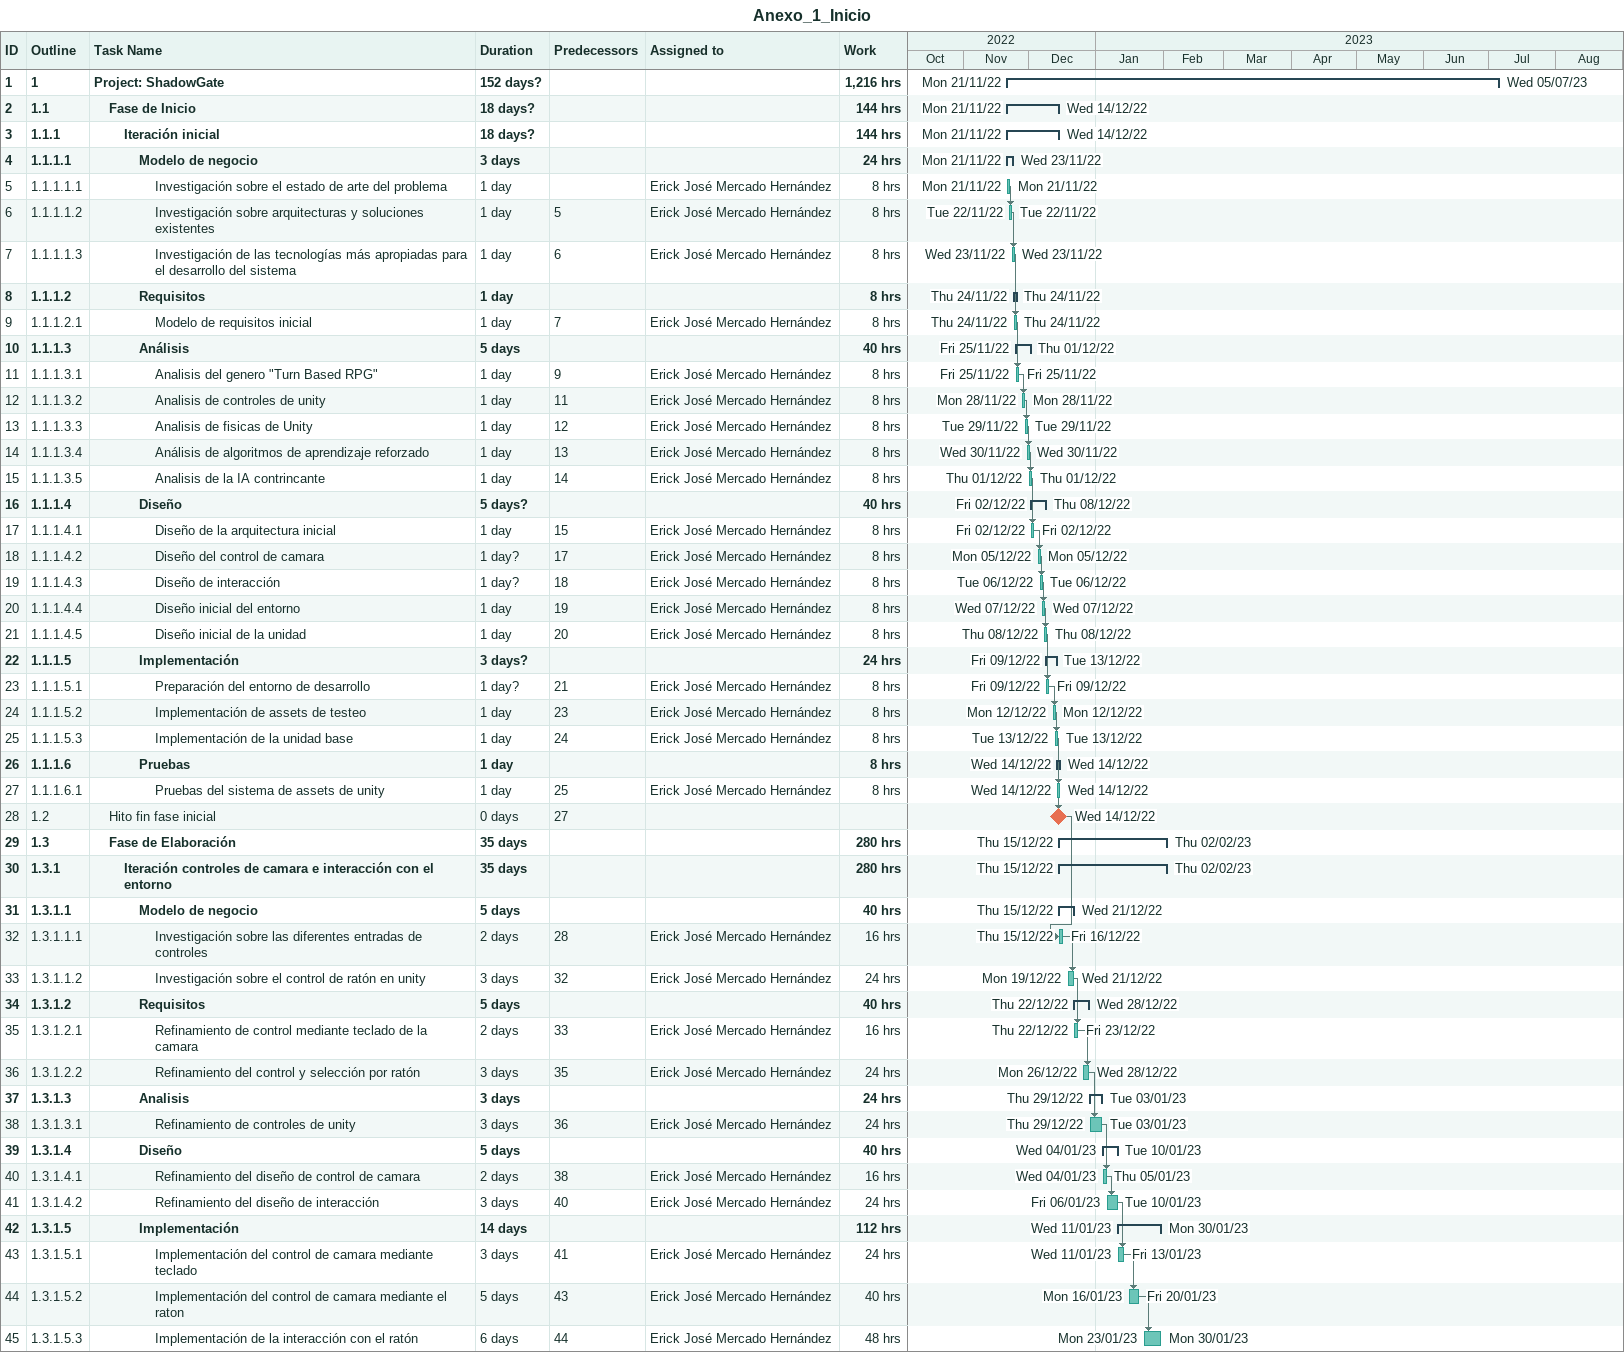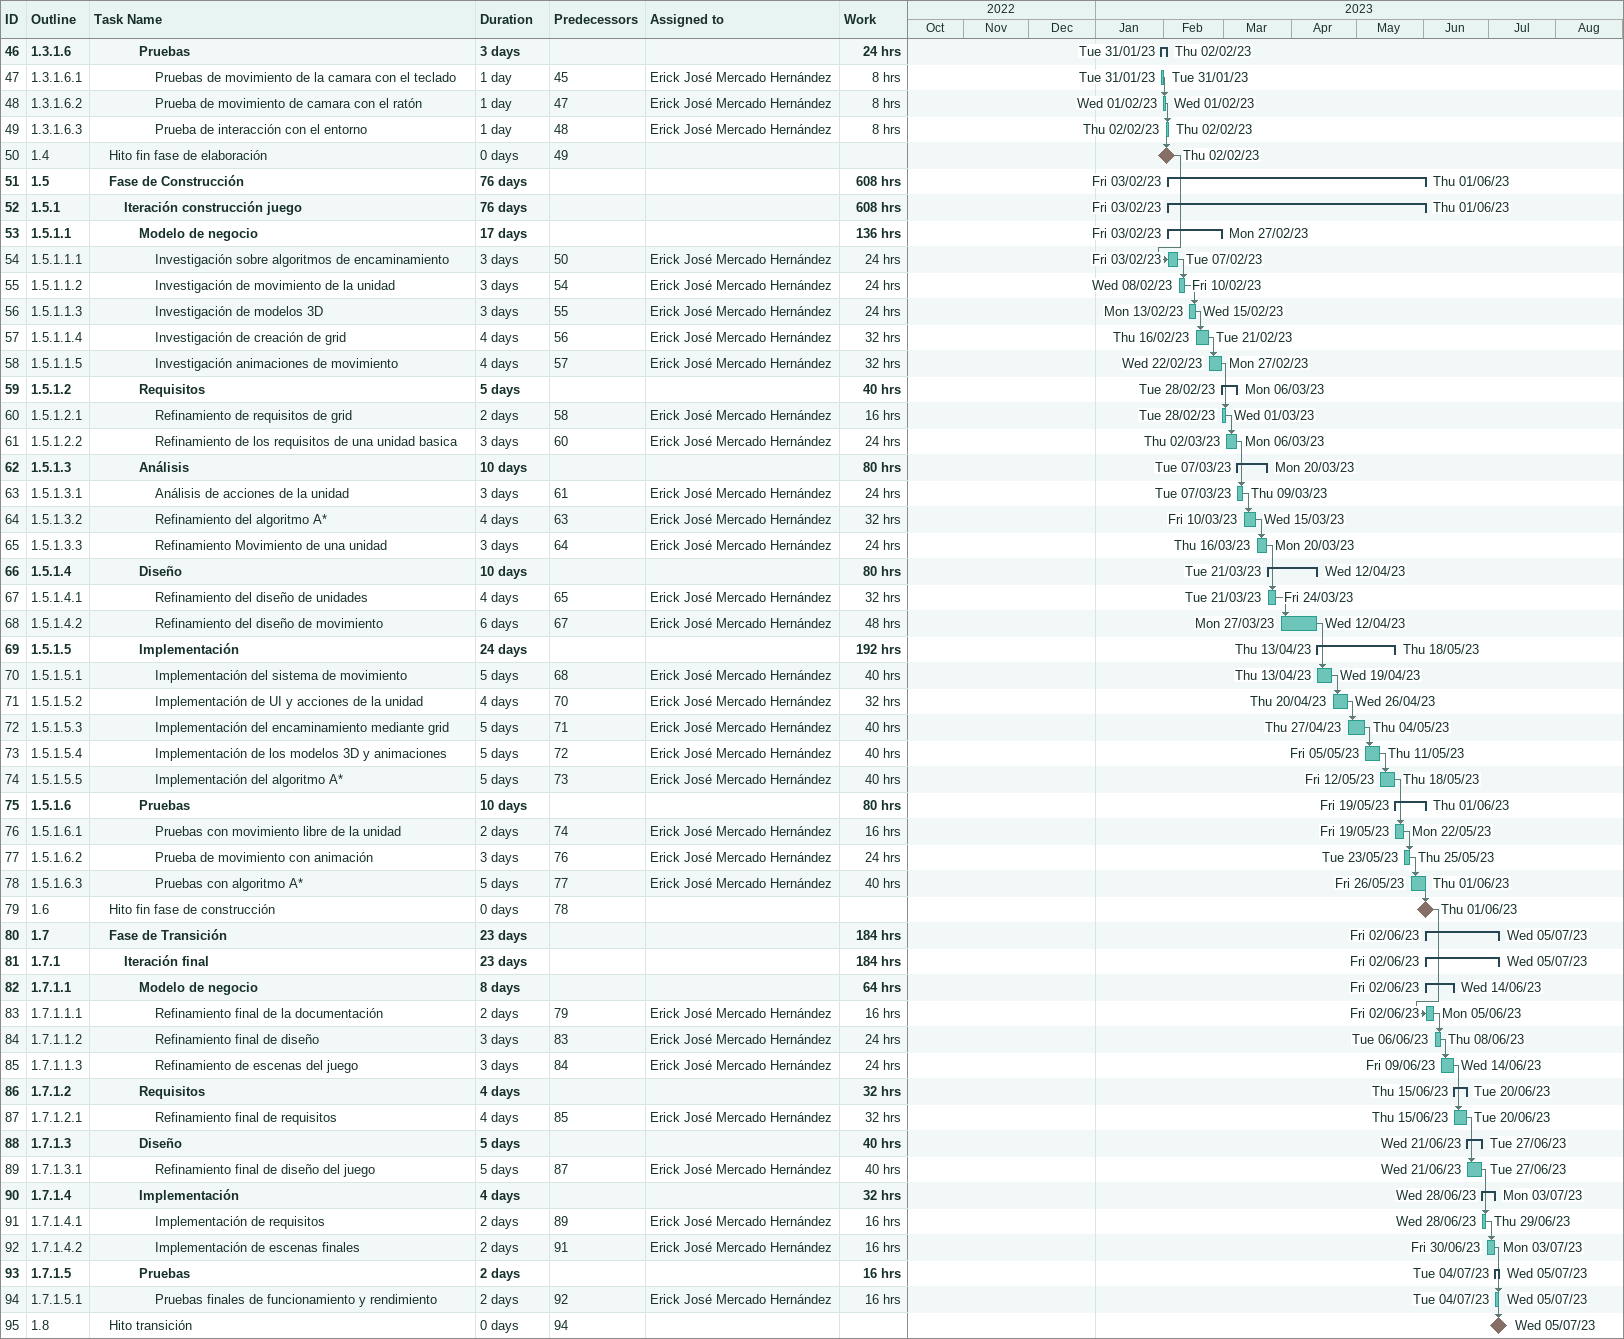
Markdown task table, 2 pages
Anexo_1_Inicio

| ID | WBS | Task | Duration | Start | Finish | Predecessors | Resources | Work (h) |
|---|---|---|---|---|---|---|---|---|
| 1 | 1 | **Project: ShadowGate** | 152d? | 2022-11-21 | 2023-07-05 |  |  | 1216 |
| 2 | 1.1 | **Fase de Inicio** | 18d? | 2022-11-21 | 2022-12-14 |  |  | 144 |
| 3 | 1.1.1 | **Iteración inicial** | 18d? | 2022-11-21 | 2022-12-14 |  |  | 144 |
| 4 | 1.1.1.1 | **Modelo de negocio** | 3d | 2022-11-21 | 2022-11-23 |  |  | 24 |
| 5 | 1.1.1.1.1 | Investigación sobre el estado de arte del problema | 1d | 2022-11-21 | 2022-11-21 |  | Erick José Mercado Hernández | 8 |
| 6 | 1.1.1.1.2 | Investigación sobre arquitecturas y soluciones existentes | 1d | 2022-11-22 | 2022-11-22 | 5 | Erick José Mercado Hernández | 8 |
| 7 | 1.1.1.1.3 | Investigación de las tecnologías más apropiadas para el desarrollo del sistema | 1d | 2022-11-23 | 2022-11-23 | 6 | Erick José Mercado Hernández | 8 |
| 8 | 1.1.1.2 | **Requisitos** | 1d | 2022-11-24 | 2022-11-24 |  |  | 8 |
| 9 | 1.1.1.2.1 | Modelo de requisitos inicial | 1d | 2022-11-24 | 2022-11-24 | 7 | Erick José Mercado Hernández | 8 |
| 10 | 1.1.1.3 | **Análisis** | 5d | 2022-11-25 | 2022-12-01 |  |  | 40 |
| 11 | 1.1.1.3.1 | Analisis del genero "Turn Based RPG" | 1d | 2022-11-25 | 2022-11-25 | 9 | Erick José Mercado Hernández | 8 |
| 12 | 1.1.1.3.2 | Analisis de controles de unity | 1d | 2022-11-28 | 2022-11-28 | 11 | Erick José Mercado Hernández | 8 |
| 13 | 1.1.1.3.3 | Analisis de fisicas de Unity | 1d | 2022-11-29 | 2022-11-29 | 12 | Erick José Mercado Hernández | 8 |
| 14 | 1.1.1.3.4 | Análisis de algoritmos de aprendizaje reforzado | 1d | 2022-11-30 | 2022-11-30 | 13 | Erick José Mercado Hernández | 8 |
| 15 | 1.1.1.3.5 | Analisis de la IA contrincante | 1d | 2022-12-01 | 2022-12-01 | 14 | Erick José Mercado Hernández | 8 |
| 16 | 1.1.1.4 | **Diseño** | 5d? | 2022-12-02 | 2022-12-08 |  |  | 40 |
| 17 | 1.1.1.4.1 | Diseño de la arquitectura inicial | 1d | 2022-12-02 | 2022-12-02 | 15 | Erick José Mercado Hernández | 8 |
| 18 | 1.1.1.4.2 | Diseño del control de camara | 1d? | 2022-12-05 | 2022-12-05 | 17 | Erick José Mercado Hernández | 8 |
| 19 | 1.1.1.4.3 | Diseño de interacción | 1d? | 2022-12-06 | 2022-12-06 | 18 | Erick José Mercado Hernández | 8 |
| 20 | 1.1.1.4.4 | Diseño inicial del entorno | 1d | 2022-12-07 | 2022-12-07 | 19 | Erick José Mercado Hernández | 8 |
| 21 | 1.1.1.4.5 | Diseño inicial de la unidad | 1d | 2022-12-08 | 2022-12-08 | 20 | Erick José Mercado Hernández | 8 |
| 22 | 1.1.1.5 | **Implementación** | 3d? | 2022-12-09 | 2022-12-13 |  |  | 24 |
| 23 | 1.1.1.5.1 | Preparación del entorno de desarrollo | 1d? | 2022-12-09 | 2022-12-09 | 21 | Erick José Mercado Hernández | 8 |
| 24 | 1.1.1.5.2 | Implementación de assets de testeo | 1d | 2022-12-12 | 2022-12-12 | 23 | Erick José Mercado Hernández | 8 |
| 25 | 1.1.1.5.3 | Implementación de la unidad base | 1d | 2022-12-13 | 2022-12-13 | 24 | Erick José Mercado Hernández | 8 |
| 26 | 1.1.1.6 | **Pruebas** | 1d | 2022-12-14 | 2022-12-14 |  |  | 8 |
| 27 | 1.1.1.6.1 | Pruebas del sistema de assets de unity | 1d | 2022-12-14 | 2022-12-14 | 25 | Erick José Mercado Hernández | 8 |
| 28 | 1.2 | Hito fin fase inicial | 0d | 2022-12-14 | 2022-12-14 | 27 |  |  |
| 29 | 1.3 | **Fase de Elaboración** | 35d | 2022-12-15 | 2023-02-02 |  |  | 280 |
| 30 | 1.3.1 | **Iteración controles de camara e interacción con el entorno** | 35d | 2022-12-15 | 2023-02-02 |  |  | 280 |
| 31 | 1.3.1.1 | **Modelo de negocio** | 5d | 2022-12-15 | 2022-12-21 |  |  | 40 |
| 32 | 1.3.1.1.1 | Investigación sobre las diferentes entradas de controles | 2d | 2022-12-15 | 2022-12-16 | 28 | Erick José Mercado Hernández | 16 |
| 33 | 1.3.1.1.2 | Investigación sobre el control de ratón en unity | 3d | 2022-12-19 | 2022-12-21 | 32 | Erick José Mercado Hernández | 24 |
| 34 | 1.3.1.2 | **Requisitos** | 5d | 2022-12-22 | 2022-12-28 |  |  | 40 |
| 35 | 1.3.1.2.1 | Refinamiento de control mediante teclado de la camara | 2d | 2022-12-22 | 2022-12-23 | 33 | Erick José Mercado Hernández | 16 |
| 36 | 1.3.1.2.2 | Refinamiento del control y selección por ratón | 3d | 2022-12-26 | 2022-12-28 | 35 | Erick José Mercado Hernández | 24 |
| 37 | 1.3.1.3 | **Analisis** | 3d | 2022-12-29 | 2023-01-03 |  |  | 24 |
| 38 | 1.3.1.3.1 | Refinamiento de controles de unity | 3d | 2022-12-29 | 2023-01-03 | 36 | Erick José Mercado Hernández | 24 |
| 39 | 1.3.1.4 | **Diseño** | 5d | 2023-01-04 | 2023-01-10 |  |  | 40 |
| 40 | 1.3.1.4.1 | Refinamiento del diseño de control de camara | 2d | 2023-01-04 | 2023-01-05 | 38 | Erick José Mercado Hernández | 16 |
| 41 | 1.3.1.4.2 | Refinamiento del diseño de interacción | 3d | 2023-01-06 | 2023-01-10 | 40 | Erick José Mercado Hernández | 24 |
| 42 | 1.3.1.5 | **Implementación** | 14d | 2023-01-11 | 2023-01-30 |  |  | 112 |
| 43 | 1.3.1.5.1 | Implementación del control de camara mediante teclado | 3d | 2023-01-11 | 2023-01-13 | 41 | Erick José Mercado Hernández | 24 |
| 44 | 1.3.1.5.2 | Implementación del control de camara mediante el raton | 5d | 2023-01-16 | 2023-01-20 | 43 | Erick José Mercado Hernández | 40 |
| 45 | 1.3.1.5.3 | Implementación de la interacción con el ratón | 6d | 2023-01-23 | 2023-01-30 | 44 | Erick José Mercado Hernández | 48 |
| 46 | 1.3.1.6 | **Pruebas** | 3d | 2023-01-31 | 2023-02-02 |  |  | 24 |
| 47 | 1.3.1.6.1 | Pruebas de movimiento de la camara con el teclado | 1d | 2023-01-31 | 2023-01-31 | 45 | Erick José Mercado Hernández | 8 |
| 48 | 1.3.1.6.2 | Prueba de movimiento de camara con el ratón | 1d | 2023-02-01 | 2023-02-01 | 47 | Erick José Mercado Hernández | 8 |
| 49 | 1.3.1.6.3 | Prueba de interacción con el entorno | 1d | 2023-02-02 | 2023-02-02 | 48 | Erick José Mercado Hernández | 8 |
| 50 | 1.4 | Hito fin fase de elaboración | 0d | 2023-02-02 | 2023-02-02 | 49 |  |  |
| 51 | 1.5 | **Fase de Construcción** | 76d | 2023-02-03 | 2023-06-01 |  |  | 608 |
| 52 | 1.5.1 | **Iteración construcción juego** | 76d | 2023-02-03 | 2023-06-01 |  |  | 608 |
| 53 | 1.5.1.1 | **Modelo de negocio** | 17d | 2023-02-03 | 2023-02-27 |  |  | 136 |
| 54 | 1.5.1.1.1 | Investigación sobre algoritmos de encaminamiento | 3d | 2023-02-03 | 2023-02-07 | 50 | Erick José Mercado Hernández | 24 |
| 55 | 1.5.1.1.2 | Investigación de movimiento de la unidad | 3d | 2023-02-08 | 2023-02-10 | 54 | Erick José Mercado Hernández | 24 |
| 56 | 1.5.1.1.3 | Investigación de modelos 3D | 3d | 2023-02-13 | 2023-02-15 | 55 | Erick José Mercado Hernández | 24 |
| 57 | 1.5.1.1.4 | Investigación de creación de grid | 4d | 2023-02-16 | 2023-02-21 | 56 | Erick José Mercado Hernández | 32 |
| 58 | 1.5.1.1.5 | Investigación animaciones de movimiento | 4d | 2023-02-22 | 2023-02-27 | 57 | Erick José Mercado Hernández | 32 |
| 59 | 1.5.1.2 | **Requisitos** | 5d | 2023-02-28 | 2023-03-06 |  |  | 40 |
| 60 | 1.5.1.2.1 | Refinamiento de requisitos de grid | 2d | 2023-02-28 | 2023-03-01 | 58 | Erick José Mercado Hernández | 16 |
| 61 | 1.5.1.2.2 | Refinamiento de los requisitos de una unidad basica | 3d | 2023-03-02 | 2023-03-06 | 60 | Erick José Mercado Hernández | 24 |
| 62 | 1.5.1.3 | **Análisis** | 10d | 2023-03-07 | 2023-03-20 |  |  | 80 |
| 63 | 1.5.1.3.1 | Análisis de acciones de la unidad | 3d | 2023-03-07 | 2023-03-09 | 61 | Erick José Mercado Hernández | 24 |
| 64 | 1.5.1.3.2 | Refinamiento del algoritmo A* | 4d | 2023-03-10 | 2023-03-15 | 63 | Erick José Mercado Hernández | 32 |
| 65 | 1.5.1.3.3 | Refinamiento Movimiento de una unidad | 3d | 2023-03-16 | 2023-03-20 | 64 | Erick José Mercado Hernández | 24 |
| 66 | 1.5.1.4 | **Diseño** | 10d | 2023-03-21 | 2023-04-12 |  |  | 80 |
| 67 | 1.5.1.4.1 | Refinamiento del diseño de unidades | 4d | 2023-03-21 | 2023-03-24 | 65 | Erick José Mercado Hernández | 32 |
| 68 | 1.5.1.4.2 | Refinamiento del diseño de movimiento | 6d | 2023-03-27 | 2023-04-12 | 67 | Erick José Mercado Hernández | 48 |
| 69 | 1.5.1.5 | **Implementación** | 24d | 2023-04-13 | 2023-05-18 |  |  | 192 |
| 70 | 1.5.1.5.1 | Implementación del sistema de movimiento | 5d | 2023-04-13 | 2023-04-19 | 68 | Erick José Mercado Hernández | 40 |
| 71 | 1.5.1.5.2 | Implementación de UI y acciones de la unidad | 4d | 2023-04-20 | 2023-04-26 | 70 | Erick José Mercado Hernández | 32 |
| 72 | 1.5.1.5.3 | Implementación del encaminamiento mediante grid | 5d | 2023-04-27 | 2023-05-04 | 71 | Erick José Mercado Hernández | 40 |
| 73 | 1.5.1.5.4 | Implementación de los modelos 3D y animaciones | 5d | 2023-05-05 | 2023-05-11 | 72 | Erick José Mercado Hernández | 40 |
| 74 | 1.5.1.5.5 | Implementación del algoritmo A* | 5d | 2023-05-12 | 2023-05-18 | 73 | Erick José Mercado Hernández | 40 |
| 75 | 1.5.1.6 | **Pruebas** | 10d | 2023-05-19 | 2023-06-01 |  |  | 80 |
| 76 | 1.5.1.6.1 | Pruebas con movimiento libre de la unidad | 2d | 2023-05-19 | 2023-05-22 | 74 | Erick José Mercado Hernández | 16 |
| 77 | 1.5.1.6.2 | Prueba de movimiento con animación | 3d | 2023-05-23 | 2023-05-25 | 76 | Erick José Mercado Hernández | 24 |
| 78 | 1.5.1.6.3 | Pruebas con algoritmo A* | 5d | 2023-05-26 | 2023-06-01 | 77 | Erick José Mercado Hernández | 40 |
| 79 | 1.6 | Hito fin fase de construcción | 0d | 2023-06-01 | 2023-06-01 | 78 |  |  |
| 80 | 1.7 | **Fase de Transición** | 23d | 2023-06-02 | 2023-07-05 |  |  | 184 |
| 81 | 1.7.1 | **Iteración final** | 23d | 2023-06-02 | 2023-07-05 |  |  | 184 |
| 82 | 1.7.1.1 | **Modelo de negocio** | 8d | 2023-06-02 | 2023-06-14 |  |  | 64 |
| 83 | 1.7.1.1.1 | Refinamiento final de la documentación | 2d | 2023-06-02 | 2023-06-05 | 79 | Erick José Mercado Hernández | 16 |
| 84 | 1.7.1.1.2 | Refinamiento final de diseño | 3d | 2023-06-06 | 2023-06-08 | 83 | Erick José Mercado Hernández | 24 |
| 85 | 1.7.1.1.3 | Refinamiento de escenas del juego | 3d | 2023-06-09 | 2023-06-14 | 84 | Erick José Mercado Hernández | 24 |
| 86 | 1.7.1.2 | **Requisitos** | 4d | 2023-06-15 | 2023-06-20 |  |  | 32 |
| 87 | 1.7.1.2.1 | Refinamiento final de requisitos | 4d | 2023-06-15 | 2023-06-20 | 85 | Erick José Mercado Hernández | 32 |
| 88 | 1.7.1.3 | **Diseño** | 5d | 2023-06-21 | 2023-06-27 |  |  | 40 |
| 89 | 1.7.1.3.1 | Refinamiento final de diseño del juego | 5d | 2023-06-21 | 2023-06-27 | 87 | Erick José Mercado Hernández | 40 |
| 90 | 1.7.1.4 | **Implementación** | 4d | 2023-06-28 | 2023-07-03 |  |  | 32 |
| 91 | 1.7.1.4.1 | Implementación de requisitos | 2d | 2023-06-28 | 2023-06-29 | 89 | Erick José Mercado Hernández | 16 |
| 92 | 1.7.1.4.2 | Implementación de escenas finales | 2d | 2023-06-30 | 2023-07-03 | 91 | Erick José Mercado Hernández | 16 |
| 93 | 1.7.1.5 | **Pruebas** | 2d | 2023-07-04 | 2023-07-05 |  |  | 16 |
| 94 | 1.7.1.5.1 | Pruebas finales de funcionamiento y rendimiento | 2d | 2023-07-04 | 2023-07-05 | 92 | Erick José Mercado Hernández | 16 |
| 95 | 1.8 | Hito transición | 0d | 2023-07-05 | 2023-07-05 | 94 |  |  |
